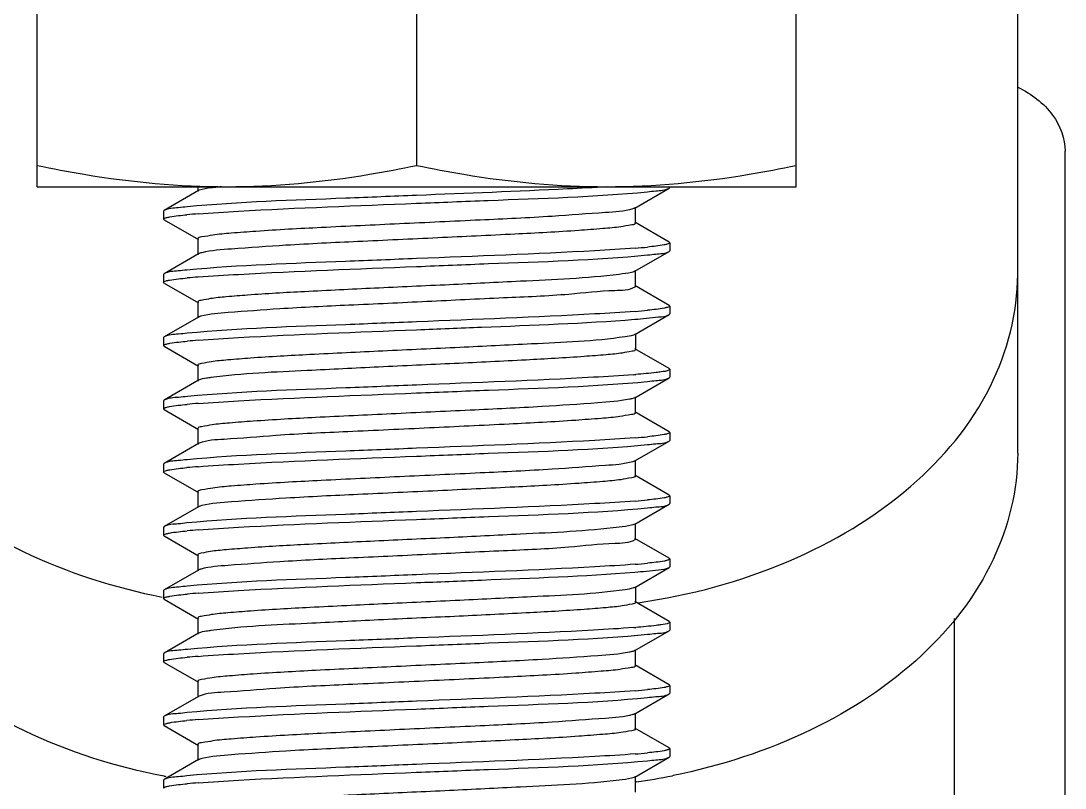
# Model space of a CAD drawing. Extents: x 27938 to 1507990, y 110129 to 923079.
# Drawn here: x 458376.9 to 458670.6, y 368834.8 to 369050.8 of the extents above; entities that cross this region are included whole.
import ezdxf

# ---------------------------------------------------------------- set-up
doc = ezdxf.new("R2010")
doc.units = 0
doc.header["$LTSCALE"] = 1000
doc.header["$MEASUREMENT"] = 0

msp = doc.modelspace()

# ---------------------------------------------------------------- linework, layer by layer
at = {"linetype": 'Continuous'}
for p, q in [((458381.46, 369004.08), (458381.46, 369537.93)), ((458595, 369004.08), (458595, 369537.93)), ((458488.23, 369531.92), (458488.23, 369010.09)), ((458657.28, 368979.45), (458657.28, 369322.38)), ((458670.63, 366000.39), (458670.63, 369014.05)), ((458381.46, 369004.08), (458595, 369004.08)), ((458426.68, 369004.08), (458426.68, 369002.75)), ((458549.58, 368998.07), (458559.24, 369003.67)), ((458559.24, 369003.67), (458559.41, 369003.86)), ((458426.87, 369002.97), (458417.22, 368997.38)), ((458427.09, 369003.08), (458426.87, 369002.97)), ((458549.77, 368993.85), (458549.77, 368998.3)), ((458417.22, 368997.38), (458417.05, 368997.19)), ((458417.05, 368997.19), (458417.05, 368994.96)), ((458417.22, 368994.77), (458417.05, 368994.96)), ((458417.22, 368994.77), (458426.87, 368989.18)), ((458559.24, 368988.48), (458549.58, 368994.08)), ((458426.68, 368989.4), (458426.68, 368984.95)), ((458549.58, 368980.28), (458559.24, 368985.87)), ((458559.24, 368988.48), (458559.41, 368988.29)), ((458559.24, 368985.87), (458559.41, 368986.07)), ((458559.41, 368988.29), (458559.41, 368986.07)), ((458426.87, 368985.18), (458417.22, 368979.59)), ((458549.58, 368980.28), (458549.31, 368980.16)), ((458549.77, 368976.06), (458549.77, 368980.5)), ((458417.22, 368979.59), (458417.05, 368979.39)), ((458417.05, 368979.39), (458417.05, 368977.17)), ((458417.22, 368976.97), (458417.05, 368977.17)), ((458657.28, 368929.12), (458657.28, 368979.45)), ((458417.22, 368976.97), (458426.87, 368971.38)), ((458559.24, 368970.69), (458549.58, 368976.28)), ((458426.68, 368971.61), (458426.68, 368967.16)), ((458559.24, 368970.69), (458559.41, 368970.49)), ((458559.24, 368968.08), (458559.41, 368968.27)), ((458559.41, 368970.49), (458559.41, 368968.27)), ((458426.87, 368967.38), (458417.22, 368961.79)), ((458549.58, 368962.48), (458559.24, 368968.08)), ((458549.77, 368962.71), (458549.77, 368958.26)), ((458417.22, 368961.79), (458417.05, 368961.6)), ((458417.05, 368961.6), (458417.05, 368959.37)), ((458417.22, 368959.18), (458417.05, 368959.37)), ((458417.22, 368959.18), (458426.87, 368953.59)), ((458559.24, 368952.89), (458549.58, 368958.49)), ((458426.68, 368953.81), (458426.68, 368949.36)), ((458559.24, 368952.89), (458559.41, 368952.7)), ((458559.41, 368952.7), (458559.41, 368950.48)), ((458426.87, 368949.59), (458417.22, 368944)), ((458549.58, 368944.69), (458559.24, 368950.28)), ((458559.24, 368950.28), (458559.41, 368950.48)), ((458549.77, 368940.47), (458549.77, 368944.91)), ((458417.22, 368944), (458417.05, 368943.8)), ((458417.05, 368943.8), (458417.05, 368941.58)), ((458417.22, 368941.38), (458417.05, 368941.58)), ((458417.22, 368941.38), (458426.87, 368935.79)), ((458559.24, 368935.1), (458549.58, 368940.69)), ((458426.68, 368936.02), (458426.68, 368931.57)), ((458559.24, 368935.1), (458559.41, 368934.9)), ((458559.41, 368934.9), (458559.41, 368932.68)), ((458426.87, 368931.79), (458417.22, 368926.2)), ((458427.09, 368931.9), (458426.87, 368931.79)), ((458549.58, 368926.89), (458559.24, 368932.49)), ((458559.24, 368932.49), (458559.41, 368932.68)), ((458549.77, 368922.67), (458549.77, 368927.12)), ((458417.22, 368926.2), (458417.05, 368926.01)), ((458417.05, 368926.01), (458417.05, 368923.78)), ((458417.22, 368923.59), (458417.05, 368923.78)), ((458417.22, 368923.59), (458426.87, 368918)), ((458559.24, 368917.3), (458549.58, 368922.9)), ((458426.68, 368918.22), (458426.68, 368913.77)), ((458559.24, 368917.3), (458559.41, 368917.11)), ((458559.41, 368917.11), (458559.41, 368914.89)), ((458426.87, 368914), (458417.22, 368908.41)), ((458549.58, 368909.1), (458559.24, 368914.69)), ((458559.24, 368914.69), (458559.41, 368914.89)), ((458417.22, 368908.41), (458417.05, 368908.21)), ((458417.05, 368908.21), (458417.05, 368905.99)), ((458549.58, 368909.1), (458549.31, 368908.98)), ((458549.77, 368904.88), (458549.77, 368909.32)), ((458417.22, 368905.79), (458417.05, 368905.99)), ((458417.22, 368905.79), (458426.87, 368900.2)), ((458559.24, 368899.51), (458549.58, 368905.1)), ((458426.68, 368900.43), (458426.68, 368895.98)), ((458559.24, 368899.51), (458559.41, 368899.31)), ((458559.41, 368899.31), (458559.41, 368897.09)), ((458426.87, 368896.2), (458417.22, 368890.61)), ((458549.58, 368891.3), (458559.24, 368896.9)), ((458559.24, 368896.9), (458559.41, 368897.09)), ((458417.22, 368890.61), (458417.05, 368890.42)), ((458417.05, 368890.42), (458417.05, 368888.19)), ((458549.77, 368891.53), (458549.77, 368887.08)), ((458417.22, 368888), (458417.05, 368888.19)), ((458417.22, 368888), (458426.87, 368882.41)), ((458559.24, 368881.71), (458549.58, 368887.31)), ((458550.34, 368886.96), (458550.57, 368886.99)), ((458426.68, 368882.63), (458426.68, 368878.18)), ((458559.24, 368881.71), (458559.41, 368881.52)), ((458559.41, 368881.52), (458559.41, 368879.3)), ((458639.48, 366583.55), (458639.48, 368882.52)), ((458426.87, 368878.41), (458417.22, 368872.82)), ((458549.58, 368873.51), (458559.24, 368879.1)), ((458559.24, 368879.1), (458559.41, 368879.3)), ((458417.22, 368872.82), (458417.05, 368872.62)), ((458417.05, 368872.62), (458417.05, 368870.4)), ((458549.77, 368869.29), (458549.77, 368873.73)), ((458417.22, 368870.2), (458417.05, 368870.4)), ((458417.22, 368870.2), (458426.87, 368864.61)), ((458559.24, 368863.92), (458549.58, 368869.51)), ((458426.68, 368864.84), (458426.68, 368860.39)), ((458559.24, 368863.92), (458559.41, 368863.72)), ((458559.41, 368863.72), (458559.41, 368861.5)), ((458426.87, 368860.61), (458417.22, 368855.02)), ((458427.09, 368860.72), (458426.87, 368860.61)), ((458549.58, 368855.71), (458559.24, 368861.31)), ((458559.24, 368861.31), (458559.41, 368861.5)), ((458417.22, 368855.02), (458417.05, 368854.83)), ((458417.05, 368854.83), (458417.05, 368852.6)), ((458549.77, 368851.49), (458549.77, 368855.94)), ((458417.22, 368852.41), (458417.05, 368852.6)), ((458417.22, 368852.41), (458426.87, 368846.82)), ((458559.24, 368846.12), (458549.58, 368851.72)), ((458426.68, 368847.04), (458426.68, 368842.59)), ((458559.24, 368846.12), (458559.41, 368845.93)), ((458559.41, 368845.93), (458559.41, 368843.71)), ((458426.87, 368842.82), (458417.22, 368837.23)), ((458549.58, 368837.92), (458559.24, 368843.51)), ((458559.24, 368843.51), (458559.41, 368843.71)), ((458417.22, 368837.23), (458417.05, 368837.03)), ((458417.05, 368837.03), (458417.05, 368834.81)), ((458417.31, 368838.11), (458417.18, 368838.13)), ((458417.55, 368838.06), (458417.31, 368838.11)), ((458417.74, 368838.03), (458417.55, 368838.06)), ((458549.58, 368837.92), (458549.31, 368837.8)), ((458549.77, 368833.7), (458549.77, 368838.14)), ((458550.06, 368836.59), (458549.84, 368836.55)), ((458560.36, 368838.35), (458560.17, 368838.31))]:
    msp.add_line(p, q, dxfattribs=at)
for centre, radius, start, end in [((458445.72, 368882.08), 122.63, 95.7768, 96.3311), ((458442.39, 368796.43), 200.64, 94.4561, 95.3622), ((458534.74, 369178.79), 192.58, 274.4467, 275.4882), ((458442.56, 368776.57), 202.71, 94.457, 95.331), ((458534.84, 369159.76), 191.34, 274.444, 275.509), ((458429.35, 368961.09), 6.79, 105.0931, 106.1411), ((458442.66, 368757.63), 203.86, 94.4581, 95.3147), ((458528.29, 369222.53), 272.18, 274.4234, 274.5497), ((458442.42, 368742.71), 200.98, 94.457, 95.3557), ((458534.82, 369124.41), 191.58, 274.4414, 275.5078), ((458442.39, 368725.25), 200.64, 94.4561, 95.3622), ((458534.74, 369107.61), 192.58, 274.4467, 275.4882), ((458442.56, 368705.39), 202.71, 94.457, 95.331), ((458534.84, 369088.58), 191.34, 274.444, 275.509), ((458429.35, 368889.91), 6.79, 105.0931, 106.1411), ((458442.66, 368686.45), 203.86, 94.4581, 95.3147), ((458528.29, 369151.35), 272.18, 274.4234, 274.5497), ((458442.42, 368671.53), 200.98, 94.457, 95.3557), ((458534.82, 369053.23), 191.58, 274.4414, 275.5078), ((458442.39, 368654.07), 200.64, 94.4561, 95.3622), ((458534.74, 369036.43), 192.58, 274.4467, 275.4882), ((458442.56, 368634.21), 202.71, 94.457, 95.331), ((458524.67, 369015.8), 181.01, 278.0661, 281.3111)]:
    msp.add_arc(centre, radius, start, end, dxfattribs=at)
for points, knots in [([(458657.37, 369032.08), (458661.11, 369030.22), (458667.64, 369025.46), (458670.63, 369017.63), (458670.63, 369014.05)], [0, 0, 0, 0, 0.538137, 1, 1, 1, 1]), ([(458381.46, 369010.09), (458385.86, 369009.17), (458403.46, 369005.8), (458421.41, 369004.08), (458434.84, 369004.08)], [0, 0, 0, 0, 0.250789, 1, 1, 1, 1]), ([(458434.84, 369004.08), (458448.27, 369004.08), (458466.23, 369005.8), (458483.83, 369009.17), (458488.23, 369010.09)], [0, 0, 0, 0, 0.749211, 1, 1, 1, 1]), ([(458488.23, 369010.09), (458492.63, 369009.17), (458510.23, 369005.8), (458528.18, 369004.08), (458541.61, 369004.08)], [0, 0, 0, 0, 0.250789, 1, 1, 1, 1]), ([(458541.61, 369004.08), (458555.04, 369004.08), (458573, 369005.8), (458590.6, 369009.17), (458595, 369010.09)], [0, 0, 0, 0, 0.749211, 1, 1, 1, 1]), ([(458432.2, 369003.96), (458431.59, 369003.89), (458429.89, 369003.66), (458428.14, 369003.49), (458427.09, 369003.08)], [0, 0, 0, 0, 0.350941, 1, 1, 1, 1]), ([(458541.76, 369004.05), (458538.06, 369003.82), (458520.22, 369002.88), (458502.37, 369002.2), (458488.23, 369001.64)], [0, 0, 0, 0, 0.207728, 1, 1, 1, 1]), ([(458553.16, 369002.66), (458553.93, 369002.74), (458555.94, 369003.03), (458558.13, 369003.02), (458559.24, 369003.67)], [0, 0, 0, 0, 0.378132, 1, 1, 1, 1]), ([(458488.23, 369001.64), (458481.58, 369001.37), (458460.05, 369000.45), (458438.49, 368999.82), (458423.66, 368998.42)], [0, 0, 0, 0, 0.308852, 1, 1, 1, 1]), ([(458488.23, 368999.41), (458494.95, 368999.68), (458516.59, 369000.61), (458538.28, 369001.22), (458553.16, 369002.66)], [0, 0, 0, 0, 0.310323, 1, 1, 1, 1]), ([(458423.66, 368998.42), (458422.84, 368998.34), (458420.71, 368998.04), (458418.38, 368998.06), (458417.22, 368997.38)], [0, 0, 0, 0, 0.37931, 1, 1, 1, 1]), ([(458549.02, 368997.86), (458546.54, 368997.12), (458538.88, 368996.67), (458524.63, 368995.53), (458505.29, 368994.65), (458483.62, 368993.64), (458462.64, 368992.65), (458446.74, 368991.82), (458436.77, 368991.04), (458431.34, 368990.62), (458428.78, 368990.04), (458426.68, 368989.8), (458426.68, 368989.4)], [0, 0, 0, 0, 0.063162, 0.185571, 0.350627, 0.535705, 0.715395, 0.865028, 0.921933, 0.964141, 0.990304, 1, 1, 1, 1]), ([(458426.8, 368996.46), (458430.57, 368996.76), (458451.04, 368998), (458471.52, 368998.75), (458488.23, 368999.41)], [0, 0, 0, 0, 0.18453, 1, 1, 1, 1]), ([(458549.58, 368998.07), (458549.51, 368998.03), (458549.32, 368997.95), (458549.13, 368997.89), (458549.02, 368997.86)], [0, 0, 0, 0, 0.429478, 1, 1, 1, 1]), ([(458417.05, 368994.96), (458417.05, 368995.06), (458417.38, 368995.27), (458417.65, 368995.33), (458417.85, 368995.39)], [0, 0, 0, 0, 0.315061, 1, 1, 1, 1]), ([(458417.85, 368995.39), (458418.16, 368995.47), (458420.07, 368995.85), (458422.02, 368996.04), (458423.64, 368996.19)], [0, 0, 0, 0, 0.163145, 1, 1, 1, 1]), ([(458549.77, 368993.85), (458549.77, 368993.46), (458547.73, 368993.22), (458545.23, 368992.65), (458539.93, 368992.23), (458530.18, 368991.46), (458514.58, 368990.64), (458493.93, 368989.66), (458472.46, 368988.67), (458453.1, 368987.76), (458438.49, 368986.71), (458430.55, 368986.15), (458427.83, 368985.5)], [0, 0, 0, 0, 0.00951, 0.035123, 0.076469, 0.132247, 0.279239, 0.456494, 0.640275, 0.805971, 0.931424, 1, 1, 1, 1]), ([(458549.67, 368986.79), (458545.9, 368986.49), (458525.43, 368985.25), (458504.94, 368984.51), (458488.23, 368983.84)], [0, 0, 0, 0, 0.184455, 1, 1, 1, 1]), ([(458558.72, 368987.9), (458558.44, 368987.81), (458556.6, 368987.43), (458554.73, 368987.25), (458553.16, 368987.09)], [0, 0, 0, 0, 0.159397, 1, 1, 1, 1]), ([(458553.21, 368984.88), (458553.98, 368984.95), (458555.97, 368985.23), (458558.14, 368985.23), (458559.24, 368985.87)], [0, 0, 0, 0, 0.377931, 1, 1, 1, 1]), ([(458559.41, 368988.29), (458559.41, 368988.2), (458559.14, 368988.01), (458558.9, 368987.95), (458558.72, 368987.9)], [0, 0, 0, 0, 0.322005, 1, 1, 1, 1]), ([(458488.23, 368983.84), (458481.57, 368983.58), (458460.04, 368982.66), (458438.47, 368982.02), (458423.64, 368980.62)], [0, 0, 0, 0, 0.308927, 1, 1, 1, 1]), ([(458427.83, 368985.5), (458427.64, 368985.46), (458427.31, 368985.37), (458426.99, 368985.25), (458426.87, 368985.18)], [0, 0, 0, 0, 0.59312, 1, 1, 1, 1]), ([(458488.23, 368981.62), (458494.96, 368981.88), (458516.62, 368982.81), (458538.33, 368983.42), (458553.21, 368984.88)], [0, 0, 0, 0, 0.310595, 1, 1, 1, 1]), ([(458423.64, 368980.62), (458422.82, 368980.54), (458420.7, 368980.24), (458418.38, 368980.26), (458417.22, 368979.59)], [0, 0, 0, 0, 0.379296, 1, 1, 1, 1]), ([(458426.81, 368978.67), (458430.58, 368978.97), (458451.04, 368980.2), (458471.53, 368980.95), (458488.23, 368981.62)], [0, 0, 0, 0, 0.184554, 1, 1, 1, 1]), ([(458549.31, 368980.16), (458549.1, 368980.08), (458547.75, 368979.72), (458546.37, 368979.55), (458545.2, 368979.41)], [0, 0, 0, 0, 0.158312, 1, 1, 1, 1]), ([(458319.17, 368979.45), (458319.17, 368969.15), (458324.47, 368947.41), (458345.99, 368920), (458377.89, 368899.3), (458403.22, 368891.23), (458416.68, 368888.56)], [0, 0, 0, 0, 0.215425, 0.450209, 0.712909, 1, 1, 1, 1]), ([(458417.05, 368977.17), (458417.05, 368977.26), (458417.34, 368977.46), (458417.59, 368977.52), (458417.78, 368977.58)], [0, 0, 0, 0, 0.317967, 1, 1, 1, 1]), ([(458417.78, 368977.58), (458418.09, 368977.66), (458420.06, 368978.06), (458422.05, 368978.25), (458423.73, 368978.4)], [0, 0, 0, 0, 0.159617, 1, 1, 1, 1]), ([(458545.2, 368979.41), (458535.99, 368978.29), (458520.03, 368977.61), (458497.09, 368976.44), (458476.82, 368975.54), (458457.94, 368974.62), (458443.95, 368973.84), (458435.3, 368973.13), (458430.66, 368972.71), (458428.44, 368972.22), (458426.68, 368971.95), (458426.68, 368971.61)], [0, 0, 0, 0, 0.234088, 0.402448, 0.579889, 0.745639, 0.880314, 0.930897, 0.968237, 0.991317, 1, 1, 1, 1]), ([(458550.57, 368886.99), (458565.06, 368889.09), (458592.52, 368896.44), (458627.44, 368917.11), (458651.32, 368945.52), (458657.28, 368968.58), (458657.28, 368979.45)], [0, 0, 0, 0, 0.287799, 0.551701, 0.78635, 1, 1, 1, 1]), ([(458549.59, 368975.84), (458547.94, 368974.86), (458541.36, 368974.91), (458529.35, 368973.42), (458511.59, 368972.76), (458491, 368971.71), (458470, 368970.76), (458451.34, 368969.88), (458437.52, 368968.81), (458430.06, 368968.31), (458427.58, 368967.64)], [0, 0, 0, 0, 0.046973, 0.152409, 0.303029, 0.479455, 0.658932, 0.818305, 0.937036, 1, 1, 1, 1]), ([(458549.77, 368976.06), (458549.77, 368976.02), (458549.72, 368975.92), (458549.64, 368975.87), (458549.59, 368975.84)], [0, 0, 0, 0, 0.402304, 1, 1, 1, 1]), ([(458549.67, 368969), (458545.9, 368968.7), (458525.43, 368967.46), (458504.94, 368966.71), (458488.23, 368966.05)], [0, 0, 0, 0, 0.184436, 1, 1, 1, 1]), ([(458558.77, 368970.11), (458558.48, 368970.03), (458556.65, 368969.64), (458554.78, 368969.46), (458553.21, 368969.3)], [0, 0, 0, 0, 0.157623, 1, 1, 1, 1]), ([(458559.41, 368970.49), (458559.41, 368970.41), (458559.16, 368970.23), (458558.93, 368970.16), (458558.77, 368970.11)], [0, 0, 0, 0, 0.324871, 1, 1, 1, 1]), ([(458488.23, 368966.05), (458481.59, 368965.78), (458460.09, 368964.87), (458438.55, 368964.23), (458423.73, 368962.83)], [0, 0, 0, 0, 0.308576, 1, 1, 1, 1]), ([(458427.46, 368967.61), (458427.35, 368967.58), (458427.15, 368967.51), (458426.95, 368967.43), (458426.87, 368967.38)], [0, 0, 0, 0, 0.572041, 1, 1, 1, 1]), ([(458488.23, 368963.82), (458494.32, 368964.06), (458514.77, 368964.91), (458535.24, 368965.64), (458549.57, 368966.76)], [0, 0, 0, 0, 0.297863, 1, 1, 1, 1]), ([(458549.57, 368966.76), (458551.79, 368966.94), (458554.94, 368967.38), (458558.35, 368967.56), (458559.24, 368968.08)], [0, 0, 0, 0, 0.683734, 1, 1, 1, 1]), ([(458423.73, 368962.83), (458422.9, 368962.76), (458420.75, 368962.45), (458418.4, 368962.48), (458417.22, 368961.79)], [0, 0, 0, 0, 0.37952, 1, 1, 1, 1]), ([(458426.81, 368960.87), (458430.58, 368961.17), (458451.04, 368962.41), (458471.53, 368963.16), (458488.23, 368963.82)], [0, 0, 0, 0, 0.184575, 1, 1, 1, 1]), ([(458549.58, 368962.48), (458549.46, 368962.41), (458548.57, 368962.08), (458547.63, 368961.95), (458546.84, 368961.83)], [0, 0, 0, 0, 0.147905, 1, 1, 1, 1]), ([(458417.05, 368959.37), (458417.05, 368959.47), (458417.39, 368959.68), (458417.66, 368959.75), (458417.87, 368959.8)], [0, 0, 0, 0, 0.313847, 1, 1, 1, 1]), ([(458417.87, 368959.8), (458418.19, 368959.89), (458420.14, 368960.27), (458422.12, 368960.46), (458423.78, 368960.61)], [0, 0, 0, 0, 0.163234, 1, 1, 1, 1]), ([(458546.84, 368961.83), (458538.14, 368960.52), (458522.58, 368960), (458499.89, 368958.76), (458479.1, 368957.86), (458459.5, 368956.9), (458444.87, 368956.11), (458435.78, 368955.37), (458430.88, 368954.96), (458428.56, 368954.43), (458426.68, 368954.17), (458426.68, 368953.81)], [0, 0, 0, 0, 0.218787, 0.386207, 0.566108, 0.736243, 0.875583, 0.928118, 0.966979, 0.991, 1, 1, 1, 1]), ([(458549.77, 368958.26), (458549.77, 368957.91), (458547.95, 368957.65), (458545.68, 368957.13), (458540.91, 368956.72), (458532.05, 368956), (458517.73, 368955.21), (458498.5, 368954.27), (458477.96, 368953.37), (458455.13, 368952.17), (458439.35, 368951.56), (458430.39, 368950.35)], [0, 0, 0, 0, 0.00884, 0.032379, 0.070466, 0.122006, 0.258971, 0.426878, 0.605536, 0.773444, 1, 1, 1, 1]), ([(458549.28, 368951.17), (458545.5, 368950.88), (458525.16, 368949.66), (458504.8, 368948.91), (458488.23, 368948.25)], [0, 0, 0, 0, 0.18595, 1, 1, 1, 1]), ([(458556.99, 368951.96), (458556.54, 368951.89), (458554.18, 368951.57), (458551.8, 368951.37), (458549.88, 368951.22)], [0, 0, 0, 0, 0.190828, 1, 1, 1, 1]), ([(458559.41, 368952.7), (458559.41, 368952.62), (458558.59, 368952.03), (458557.76, 368952.08), (458556.99, 368951.96)], [0, 0, 0, 0, 0.093121, 1, 1, 1, 1]), ([(458488.23, 368948.25), (458481.6, 368947.99), (458460.11, 368947.07), (458438.59, 368946.43), (458423.78, 368945.04)], [0, 0, 0, 0, 0.308379, 1, 1, 1, 1]), ([(458430.39, 368950.35), (458429.96, 368950.29), (458428.79, 368950.1), (458427.54, 368949.97), (458426.87, 368949.59)], [0, 0, 0, 0, 0.360643, 1, 1, 1, 1]), ([(458488.23, 368946.03), (458494.96, 368946.29), (458516.62, 368947.22), (458538.33, 368947.83), (458553.21, 368949.28)], [0, 0, 0, 0, 0.310578, 1, 1, 1, 1]), ([(458553.21, 368949.28), (458553.98, 368949.36), (458555.97, 368949.64), (458558.14, 368949.64), (458559.24, 368950.28)], [0, 0, 0, 0, 0.377935, 1, 1, 1, 1]), ([(458423.78, 368945.04), (458422.94, 368944.97), (458420.77, 368944.66), (458418.41, 368944.69), (458417.22, 368944)], [0, 0, 0, 0, 0.379704, 1, 1, 1, 1]), ([(458426.8, 368943.08), (458430.57, 368943.37), (458451.04, 368944.61), (458471.52, 368945.36), (458488.23, 368946.03)], [0, 0, 0, 0, 0.184524, 1, 1, 1, 1]), ([(458417.05, 368941.58), (458417.05, 368941.67), (458417.34, 368941.86), (458417.58, 368941.93), (458417.77, 368941.98)], [0, 0, 0, 0, 0.318631, 1, 1, 1, 1]), ([(458417.77, 368941.98), (458418.07, 368942.07), (458420.02, 368942.46), (458422, 368942.65), (458423.66, 368942.81)], [0, 0, 0, 0, 0.159226, 1, 1, 1, 1]), ([(458548.12, 368944.26), (458545.17, 368943.67), (458536.93, 368943.05), (458522, 368942.05), (458502.64, 368941.13), (458481.38, 368940.16), (458461.08, 368939.19), (458445.8, 368938.38), (458436.27, 368937.62), (458431.11, 368937.2), (458428.67, 368936.65), (458426.68, 368936.4), (458426.68, 368936.02)], [0, 0, 0, 0, 0.074051, 0.202548, 0.368862, 0.551322, 0.726125, 0.870472, 0.925123, 0.96561, 0.990669, 1, 1, 1, 1]), ([(458549.58, 368944.69), (458549.41, 368944.59), (458548.92, 368944.43), (458548.42, 368944.32), (458548.12, 368944.26)], [0, 0, 0, 0, 0.388593, 1, 1, 1, 1]), ([(458549.77, 368940.47), (458549.77, 368940.06), (458547.62, 368939.83), (458545, 368939.23), (458539.42, 368938.81), (458529.22, 368938.01), (458512.98, 368937.17), (458491.64, 368936.18), (458469.79, 368935.13), (458450.47, 368934.32), (458436.68, 368933.01), (458429.28, 368932.76), (458427.09, 368931.9)], [0, 0, 0, 0, 0.009911, 0.036684, 0.079861, 0.138026, 0.290611, 0.473012, 0.659513, 0.823824, 0.942824, 1, 1, 1, 1]), ([(458549.66, 368933.41), (458545.89, 368933.11), (458525.42, 368931.87), (458504.93, 368931.12), (458488.23, 368930.46)], [0, 0, 0, 0, 0.184477, 1, 1, 1, 1]), ([(458558.74, 368934.52), (458558.45, 368934.43), (458556.63, 368934.05), (458554.77, 368933.87), (458553.21, 368933.71)], [0, 0, 0, 0, 0.159145, 1, 1, 1, 1]), ([(458559.41, 368934.9), (458559.41, 368934.82), (458559.14, 368934.63), (458558.91, 368934.57), (458558.74, 368934.52)], [0, 0, 0, 0, 0.322656, 1, 1, 1, 1]), ([(458488.23, 368930.46), (458481.58, 368930.19), (458460.05, 368929.27), (458438.49, 368928.64), (458423.66, 368927.24)], [0, 0, 0, 0, 0.308852, 1, 1, 1, 1]), ([(458488.23, 368928.23), (458494.95, 368928.5), (458516.59, 368929.43), (458538.28, 368930.04), (458553.16, 368931.48)], [0, 0, 0, 0, 0.310323, 1, 1, 1, 1]), ([(458553.16, 368931.48), (458553.93, 368931.56), (458555.94, 368931.85), (458558.13, 368931.84), (458559.24, 368932.49)], [0, 0, 0, 0, 0.378132, 1, 1, 1, 1]), ([(458417.18, 368838.13), (458403.67, 368840.77), (458378.22, 368848.81), (458346.16, 368869.51), (458324.5, 368896.97), (458319.17, 368918.79), (458319.17, 368929.12)], [0, 0, 0, 0, 0.287138, 0.549903, 0.784677, 1, 1, 1, 1]), ([(458423.66, 368927.24), (458422.84, 368927.16), (458420.71, 368926.86), (458418.38, 368926.88), (458417.22, 368926.2)], [0, 0, 0, 0, 0.37931, 1, 1, 1, 1]), ([(458426.8, 368925.28), (458430.57, 368925.58), (458451.04, 368926.82), (458471.52, 368927.57), (458488.23, 368928.23)], [0, 0, 0, 0, 0.18453, 1, 1, 1, 1]), ([(458657.28, 368929.12), (458657.28, 368918.86), (458652.03, 368897.2), (458630.65, 368869.86), (458598.95, 368849.17), (458573.75, 368841.05), (458560.36, 368838.35)], [0, 0, 0, 0, 0.215545, 0.450344, 0.712967, 1, 1, 1, 1]), ([(458417.05, 368923.78), (458417.05, 368923.88), (458417.38, 368924.09), (458417.65, 368924.15), (458417.85, 368924.21)], [0, 0, 0, 0, 0.315061, 1, 1, 1, 1]), ([(458417.85, 368924.21), (458418.16, 368924.29), (458420.07, 368924.67), (458422.02, 368924.86), (458423.64, 368925.01)], [0, 0, 0, 0, 0.163145, 1, 1, 1, 1]), ([(458549.02, 368926.68), (458546.54, 368925.94), (458538.88, 368925.49), (458524.63, 368924.35), (458505.29, 368923.47), (458483.62, 368922.46), (458462.64, 368921.47), (458446.74, 368920.64), (458436.77, 368919.86), (458431.34, 368919.44), (458428.78, 368918.86), (458426.68, 368918.62), (458426.68, 368918.22)], [0, 0, 0, 0, 0.063162, 0.185571, 0.350627, 0.535705, 0.715395, 0.865028, 0.921933, 0.964141, 0.990304, 1, 1, 1, 1]), ([(458549.58, 368926.89), (458549.51, 368926.85), (458549.32, 368926.77), (458549.13, 368926.71), (458549.02, 368926.68)], [0, 0, 0, 0, 0.429478, 1, 1, 1, 1]), ([(458549.77, 368922.67), (458549.77, 368922.28), (458547.73, 368922.04), (458545.23, 368921.47), (458539.93, 368921.05), (458530.18, 368920.28), (458514.58, 368919.46), (458493.93, 368918.48), (458472.46, 368917.49), (458453.1, 368916.58), (458438.49, 368915.53), (458430.55, 368914.97), (458427.83, 368914.32)], [0, 0, 0, 0, 0.00951, 0.035123, 0.076469, 0.132247, 0.279239, 0.456494, 0.640275, 0.805971, 0.931424, 1, 1, 1, 1]), ([(458549.67, 368915.61), (458545.9, 368915.31), (458525.43, 368914.08), (458504.94, 368913.33), (458488.23, 368912.66)], [0, 0, 0, 0, 0.184455, 1, 1, 1, 1]), ([(458558.72, 368916.72), (458558.44, 368916.63), (458556.6, 368916.25), (458554.73, 368916.07), (458553.16, 368915.91)], [0, 0, 0, 0, 0.159397, 1, 1, 1, 1]), ([(458559.41, 368917.11), (458559.41, 368917.02), (458559.14, 368916.83), (458558.9, 368916.77), (458558.72, 368916.72)], [0, 0, 0, 0, 0.322005, 1, 1, 1, 1]), ([(458488.23, 368912.66), (458481.57, 368912.4), (458460.04, 368911.48), (458438.47, 368910.84), (458423.64, 368909.44)], [0, 0, 0, 0, 0.308927, 1, 1, 1, 1]), ([(458427.83, 368914.32), (458427.64, 368914.28), (458427.31, 368914.19), (458426.99, 368914.07), (458426.87, 368914)], [0, 0, 0, 0, 0.59312, 1, 1, 1, 1]), ([(458488.23, 368910.44), (458494.96, 368910.7), (458516.62, 368911.63), (458538.33, 368912.24), (458553.21, 368913.7)], [0, 0, 0, 0, 0.310595, 1, 1, 1, 1]), ([(458553.21, 368913.7), (458553.98, 368913.77), (458555.97, 368914.05), (458558.14, 368914.05), (458559.24, 368914.69)], [0, 0, 0, 0, 0.377931, 1, 1, 1, 1]), ([(458426.81, 368907.49), (458430.58, 368907.79), (458451.04, 368909.02), (458471.53, 368909.77), (458488.23, 368910.44)], [0, 0, 0, 0, 0.184554, 1, 1, 1, 1]), ([(458423.64, 368909.44), (458422.82, 368909.36), (458420.7, 368909.06), (458418.38, 368909.08), (458417.22, 368908.41)], [0, 0, 0, 0, 0.379296, 1, 1, 1, 1]), ([(458417.78, 368906.4), (458418.09, 368906.48), (458420.06, 368906.88), (458422.05, 368907.07), (458423.73, 368907.22)], [0, 0, 0, 0, 0.159617, 1, 1, 1, 1]), ([(458545.2, 368908.23), (458535.99, 368907.11), (458520.03, 368906.43), (458497.09, 368905.26), (458476.82, 368904.36), (458457.94, 368903.44), (458443.95, 368902.66), (458435.3, 368901.95), (458430.66, 368901.53), (458428.44, 368901.04), (458426.68, 368900.77), (458426.68, 368900.43)], [0, 0, 0, 0, 0.234088, 0.402448, 0.579889, 0.745639, 0.880314, 0.930897, 0.968237, 0.991317, 1, 1, 1, 1]), ([(458549.31, 368908.98), (458549.1, 368908.9), (458547.75, 368908.54), (458546.37, 368908.37), (458545.2, 368908.23)], [0, 0, 0, 0, 0.158312, 1, 1, 1, 1]), ([(458417.05, 368905.99), (458417.05, 368906.08), (458417.34, 368906.28), (458417.59, 368906.34), (458417.78, 368906.4)], [0, 0, 0, 0, 0.317967, 1, 1, 1, 1]), ([(458549.59, 368904.66), (458547.94, 368903.68), (458541.36, 368903.73), (458529.35, 368902.24), (458511.59, 368901.58), (458491, 368900.53), (458470, 368899.58), (458451.34, 368898.7), (458437.52, 368897.63), (458430.06, 368897.13), (458427.58, 368896.46)], [0, 0, 0, 0, 0.046973, 0.152409, 0.303029, 0.479455, 0.658932, 0.818305, 0.937036, 1, 1, 1, 1]), ([(458549.77, 368904.88), (458549.77, 368904.84), (458549.72, 368904.74), (458549.64, 368904.69), (458549.59, 368904.66)], [0, 0, 0, 0, 0.402304, 1, 1, 1, 1]), ([(458549.67, 368897.82), (458545.9, 368897.52), (458525.43, 368896.28), (458504.94, 368895.53), (458488.23, 368894.87)], [0, 0, 0, 0, 0.184436, 1, 1, 1, 1]), ([(458558.77, 368898.93), (458558.48, 368898.85), (458556.65, 368898.46), (458554.78, 368898.28), (458553.21, 368898.12)], [0, 0, 0, 0, 0.157623, 1, 1, 1, 1]), ([(458559.41, 368899.31), (458559.41, 368899.23), (458559.16, 368899.05), (458558.93, 368898.98), (458558.77, 368898.93)], [0, 0, 0, 0, 0.324871, 1, 1, 1, 1]), ([(458488.23, 368894.87), (458481.59, 368894.6), (458460.09, 368893.69), (458438.55, 368893.05), (458423.73, 368891.65)], [0, 0, 0, 0, 0.308576, 1, 1, 1, 1]), ([(458427.46, 368896.43), (458427.35, 368896.4), (458427.15, 368896.33), (458426.95, 368896.25), (458426.87, 368896.2)], [0, 0, 0, 0, 0.572041, 1, 1, 1, 1]), ([(458488.23, 368892.64), (458494.32, 368892.88), (458514.77, 368893.73), (458535.24, 368894.46), (458549.57, 368895.58)], [0, 0, 0, 0, 0.297863, 1, 1, 1, 1]), ([(458549.57, 368895.58), (458551.79, 368895.76), (458554.94, 368896.2), (458558.35, 368896.38), (458559.24, 368896.9)], [0, 0, 0, 0, 0.683734, 1, 1, 1, 1]), ([(458426.81, 368889.69), (458430.58, 368889.99), (458451.04, 368891.23), (458471.53, 368891.98), (458488.23, 368892.64)], [0, 0, 0, 0, 0.184575, 1, 1, 1, 1]), ([(458423.73, 368891.65), (458422.9, 368891.58), (458420.75, 368891.27), (458418.4, 368891.3), (458417.22, 368890.61)], [0, 0, 0, 0, 0.37952, 1, 1, 1, 1]), ([(458417.87, 368888.62), (458418.19, 368888.71), (458420.14, 368889.09), (458422.12, 368889.28), (458423.78, 368889.43)], [0, 0, 0, 0, 0.163234, 1, 1, 1, 1]), ([(458546.84, 368890.65), (458538.14, 368889.34), (458522.58, 368888.82), (458499.89, 368887.58), (458479.1, 368886.68), (458459.5, 368885.72), (458444.87, 368884.93), (458435.78, 368884.19), (458430.88, 368883.78), (458428.56, 368883.25), (458426.68, 368882.99), (458426.68, 368882.63)], [0, 0, 0, 0, 0.218787, 0.386207, 0.566108, 0.736243, 0.875583, 0.928118, 0.966979, 0.991, 1, 1, 1, 1]), ([(458549.58, 368891.3), (458549.46, 368891.23), (458548.57, 368890.9), (458547.63, 368890.77), (458546.84, 368890.65)], [0, 0, 0, 0, 0.147905, 1, 1, 1, 1]), ([(458417.05, 368888.19), (458417.05, 368888.29), (458417.39, 368888.5), (458417.66, 368888.57), (458417.87, 368888.62)], [0, 0, 0, 0, 0.313847, 1, 1, 1, 1]), ([(458549.77, 368887.08), (458549.77, 368886.73), (458547.95, 368886.47), (458545.68, 368885.95), (458540.91, 368885.54), (458532.05, 368884.82), (458517.73, 368884.03), (458498.5, 368883.09), (458477.96, 368882.19), (458455.13, 368880.99), (458439.35, 368880.38), (458430.39, 368879.17)], [0, 0, 0, 0, 0.00884, 0.032379, 0.070466, 0.122006, 0.258971, 0.426878, 0.605536, 0.773444, 1, 1, 1, 1]), ([(458556.99, 368880.78), (458556.54, 368880.71), (458554.18, 368880.39), (458551.8, 368880.19), (458549.88, 368880.04)], [0, 0, 0, 0, 0.190828, 1, 1, 1, 1]), ([(458559.41, 368881.52), (458559.41, 368881.44), (458558.59, 368880.85), (458557.76, 368880.9), (458556.99, 368880.78)], [0, 0, 0, 0, 0.093121, 1, 1, 1, 1]), ([(458430.39, 368879.17), (458429.96, 368879.11), (458428.79, 368878.92), (458427.54, 368878.79), (458426.87, 368878.41)], [0, 0, 0, 0, 0.360643, 1, 1, 1, 1]), ([(458549.28, 368879.99), (458545.5, 368879.7), (458525.16, 368878.48), (458504.8, 368877.73), (458488.23, 368877.07)], [0, 0, 0, 0, 0.18595, 1, 1, 1, 1]), ([(458488.23, 368874.85), (458494.96, 368875.11), (458516.62, 368876.04), (458538.33, 368876.65), (458553.21, 368878.1)], [0, 0, 0, 0, 0.310578, 1, 1, 1, 1]), ([(458553.21, 368878.1), (458553.98, 368878.18), (458555.97, 368878.46), (458558.14, 368878.46), (458559.24, 368879.1)], [0, 0, 0, 0, 0.377935, 1, 1, 1, 1]), ([(458488.23, 368877.07), (458481.6, 368876.81), (458460.11, 368875.89), (458438.59, 368875.25), (458423.78, 368873.86)], [0, 0, 0, 0, 0.308379, 1, 1, 1, 1]), ([(458426.8, 368871.9), (458430.57, 368872.19), (458451.04, 368873.43), (458471.52, 368874.18), (458488.23, 368874.85)], [0, 0, 0, 0, 0.184524, 1, 1, 1, 1]), ([(458423.78, 368873.86), (458422.94, 368873.79), (458420.77, 368873.48), (458418.41, 368873.51), (458417.22, 368872.82)], [0, 0, 0, 0, 0.379704, 1, 1, 1, 1]), ([(458417.77, 368870.8), (458418.07, 368870.89), (458420.02, 368871.28), (458422, 368871.47), (458423.66, 368871.63)], [0, 0, 0, 0, 0.159226, 1, 1, 1, 1]), ([(458548.12, 368873.08), (458545.17, 368872.49), (458536.93, 368871.87), (458522, 368870.87), (458502.64, 368869.95), (458481.38, 368868.98), (458461.08, 368868.01), (458445.8, 368867.2), (458436.27, 368866.44), (458431.11, 368866.02), (458428.67, 368865.47), (458426.68, 368865.22), (458426.68, 368864.84)], [0, 0, 0, 0, 0.074051, 0.202548, 0.368862, 0.551322, 0.726125, 0.870472, 0.925123, 0.96561, 0.990669, 1, 1, 1, 1]), ([(458549.58, 368873.51), (458549.41, 368873.41), (458548.92, 368873.25), (458548.42, 368873.14), (458548.12, 368873.08)], [0, 0, 0, 0, 0.388593, 1, 1, 1, 1]), ([(458417.05, 368870.4), (458417.05, 368870.49), (458417.34, 368870.68), (458417.58, 368870.75), (458417.77, 368870.8)], [0, 0, 0, 0, 0.318631, 1, 1, 1, 1]), ([(458549.77, 368869.29), (458549.77, 368868.88), (458547.62, 368868.65), (458545, 368868.05), (458539.42, 368867.63), (458529.22, 368866.83), (458512.98, 368865.99), (458491.64, 368865), (458469.79, 368863.95), (458450.47, 368863.14), (458436.68, 368861.83), (458429.28, 368861.58), (458427.09, 368860.72)], [0, 0, 0, 0, 0.009911, 0.036684, 0.079861, 0.138026, 0.290611, 0.473012, 0.659513, 0.823824, 0.942824, 1, 1, 1, 1]), ([(458558.74, 368863.34), (458558.45, 368863.25), (458556.63, 368862.87), (458554.77, 368862.69), (458553.21, 368862.53)], [0, 0, 0, 0, 0.159145, 1, 1, 1, 1]), ([(458559.41, 368863.72), (458559.41, 368863.64), (458559.14, 368863.45), (458558.91, 368863.39), (458558.74, 368863.34)], [0, 0, 0, 0, 0.322656, 1, 1, 1, 1]), ([(458549.66, 368862.23), (458545.89, 368861.93), (458525.42, 368860.69), (458504.93, 368859.94), (458488.23, 368859.28)], [0, 0, 0, 0, 0.184477, 1, 1, 1, 1]), ([(458488.23, 368857.05), (458494.95, 368857.32), (458516.59, 368858.25), (458538.28, 368858.86), (458553.16, 368860.3)], [0, 0, 0, 0, 0.310323, 1, 1, 1, 1]), ([(458553.16, 368860.3), (458553.93, 368860.38), (458555.94, 368860.67), (458558.13, 368860.66), (458559.24, 368861.31)], [0, 0, 0, 0, 0.378132, 1, 1, 1, 1]), ([(458488.23, 368859.28), (458481.58, 368859.01), (458460.05, 368858.09), (458438.49, 368857.46), (458423.66, 368856.06)], [0, 0, 0, 0, 0.308852, 1, 1, 1, 1]), ([(458426.8, 368854.1), (458430.57, 368854.4), (458451.04, 368855.64), (458471.52, 368856.39), (458488.23, 368857.05)], [0, 0, 0, 0, 0.18453, 1, 1, 1, 1]), ([(458423.66, 368856.06), (458422.84, 368855.98), (458420.71, 368855.68), (458418.38, 368855.7), (458417.22, 368855.02)], [0, 0, 0, 0, 0.37931, 1, 1, 1, 1]), ([(458417.85, 368853.03), (458418.16, 368853.11), (458420.07, 368853.49), (458422.02, 368853.68), (458423.64, 368853.83)], [0, 0, 0, 0, 0.163145, 1, 1, 1, 1]), ([(458549.02, 368855.5), (458546.54, 368854.76), (458538.88, 368854.31), (458524.63, 368853.17), (458505.29, 368852.29), (458483.62, 368851.28), (458462.64, 368850.29), (458446.74, 368849.46), (458436.77, 368848.68), (458431.34, 368848.26), (458428.78, 368847.68), (458426.68, 368847.44), (458426.68, 368847.04)], [0, 0, 0, 0, 0.063162, 0.185571, 0.350627, 0.535705, 0.715395, 0.865028, 0.921933, 0.964141, 0.990304, 1, 1, 1, 1]), ([(458549.58, 368855.71), (458549.51, 368855.67), (458549.32, 368855.59), (458549.13, 368855.53), (458549.02, 368855.5)], [0, 0, 0, 0, 0.429478, 1, 1, 1, 1]), ([(458417.05, 368852.6), (458417.05, 368852.7), (458417.38, 368852.91), (458417.65, 368852.97), (458417.85, 368853.03)], [0, 0, 0, 0, 0.315061, 1, 1, 1, 1]), ([(458549.77, 368851.49), (458549.77, 368851.1), (458547.73, 368850.86), (458545.23, 368850.29), (458539.93, 368849.87), (458530.18, 368849.1), (458514.58, 368848.28), (458493.93, 368847.3), (458472.46, 368846.31), (458453.1, 368845.4), (458438.49, 368844.35), (458430.55, 368843.79), (458427.83, 368843.14)], [0, 0, 0, 0, 0.00951, 0.035123, 0.076469, 0.132247, 0.279239, 0.456494, 0.640275, 0.805971, 0.931424, 1, 1, 1, 1]), ([(458558.72, 368845.54), (458558.44, 368845.45), (458556.6, 368845.07), (458554.73, 368844.89), (458553.16, 368844.73)], [0, 0, 0, 0, 0.159397, 1, 1, 1, 1]), ([(458559.41, 368845.93), (458559.41, 368845.84), (458559.14, 368845.65), (458558.9, 368845.59), (458558.72, 368845.54)], [0, 0, 0, 0, 0.322005, 1, 1, 1, 1]), ([(458427.83, 368843.14), (458427.64, 368843.1), (458427.31, 368843.01), (458426.99, 368842.89), (458426.87, 368842.82)], [0, 0, 0, 0, 0.59312, 1, 1, 1, 1]), ([(458549.67, 368844.43), (458545.9, 368844.13), (458525.43, 368842.9), (458504.94, 368842.15), (458488.23, 368841.48)], [0, 0, 0, 0, 0.184455, 1, 1, 1, 1]), ([(458488.23, 368839.26), (458494.96, 368839.52), (458516.62, 368840.45), (458538.33, 368841.06), (458553.21, 368842.52)], [0, 0, 0, 0, 0.310595, 1, 1, 1, 1]), ([(458553.21, 368842.52), (458553.98, 368842.59), (458555.97, 368842.87), (458558.14, 368842.87), (458559.24, 368843.51)], [0, 0, 0, 0, 0.377931, 1, 1, 1, 1]), ([(458488.23, 368841.48), (458481.57, 368841.22), (458460.04, 368840.3), (458438.47, 368839.66), (458423.64, 368838.26)], [0, 0, 0, 0, 0.308927, 1, 1, 1, 1]), ([(458426.81, 368836.31), (458430.58, 368836.61), (458451.04, 368837.84), (458471.53, 368838.59), (458488.23, 368839.26)], [0, 0, 0, 0, 0.184554, 1, 1, 1, 1]), ([(458423.64, 368838.26), (458422.82, 368838.18), (458420.7, 368837.88), (458418.38, 368837.9), (458417.22, 368837.23)], [0, 0, 0, 0, 0.379296, 1, 1, 1, 1]), ([(458417.78, 368835.22), (458418.09, 368835.3), (458420.06, 368835.7), (458422.05, 368835.89), (458423.73, 368836.05)], [0, 0, 0, 0, 0.159617, 1, 1, 1, 1]), ([(458545.2, 368837.05), (458535.99, 368835.93), (458520.03, 368835.25), (458497.09, 368834.08), (458476.82, 368833.18), (458457.94, 368832.26), (458443.95, 368831.48), (458435.3, 368830.77), (458430.66, 368830.36), (458428.44, 368829.86), (458426.68, 368829.59), (458426.68, 368829.25)], [0, 0, 0, 0, 0.234088, 0.402448, 0.579889, 0.745639, 0.880314, 0.930897, 0.968237, 0.991317, 1, 1, 1, 1]), ([(458549.31, 368837.8), (458549.1, 368837.72), (458547.75, 368837.36), (458546.37, 368837.19), (458545.2, 368837.05)], [0, 0, 0, 0, 0.158312, 1, 1, 1, 1]), ([(458417.05, 368834.81), (458417.05, 368834.9), (458417.34, 368835.1), (458417.59, 368835.16), (458417.78, 368835.22)], [0, 0, 0, 0, 0.317967, 1, 1, 1, 1])]:
    msp.add_open_spline(points, degree=3, knots=knots, dxfattribs=at)

doc.saveas('drawing.dxf')
